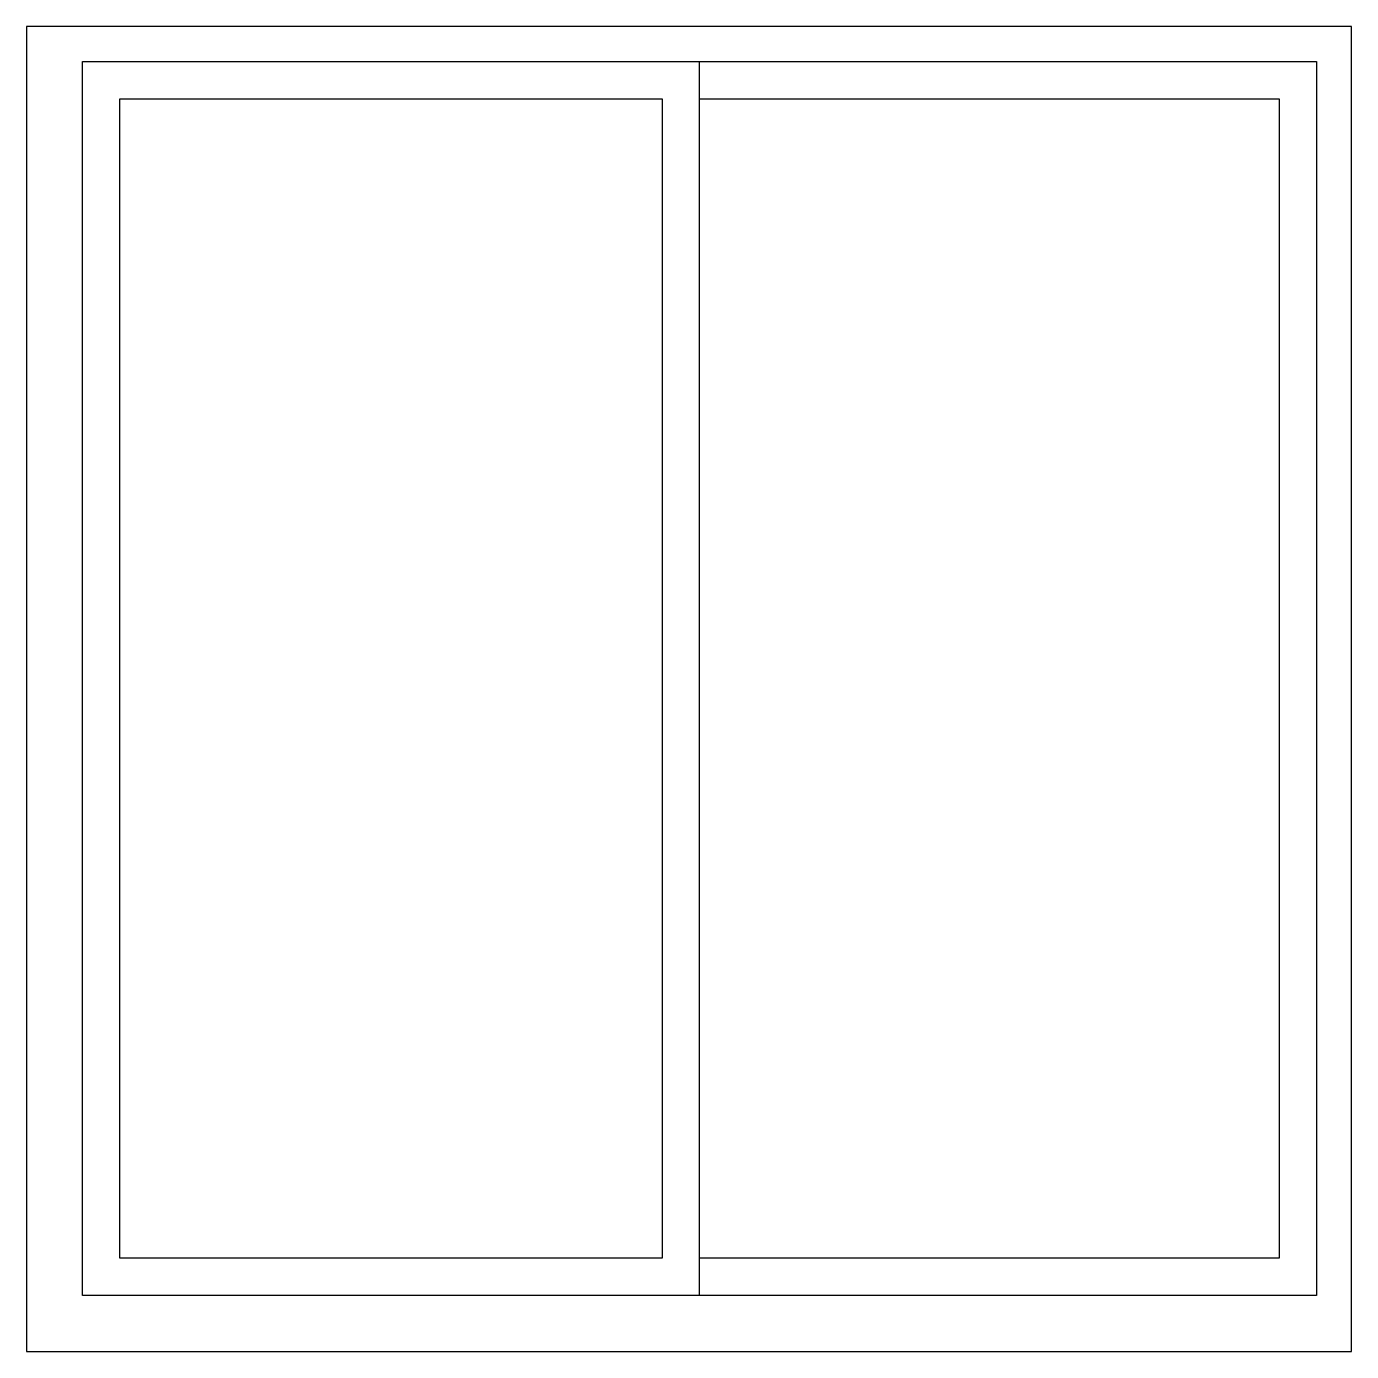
# Model space of a CAD drawing. Header units: millimetres. Extents: x 0 to 900, y 0 to 900.
import ezdxf

# ---------------------------------------------------------------- set-up
doc = ezdxf.new("R2010")
doc.units = ezdxf.units.MM

msp = doc.modelspace()

# ---------------------------------------------------------------- linework, layer by layer
for p, q in [((38.1, 38.1), (38.1, 876.3)), ((38.1, 876.3), (457.2, 876.3)), ((457.2, 38.1), (457.2, 876.3)), ((457.2, 876.3), (876.3, 876.3)), ((876.3, 876.3), (876.3, 38.1)), ((457.2, 38.1), (38.1, 38.1)), ((876.3, 38.1), (457.2, 38.1))]:
    msp.add_line(p, q)
msp.add_lwpolyline([(0, 0), (900, 0), (900, 900), (0, 900)], close=True)
for points in [[(431.8, 850.9), (431.8, 63.5), (63.5, 63.5), (63.5, 850.9), (431.8, 850.9)], [(457.2, 850.9), (850.9, 850.9), (850.9, 63.5), (457.2, 63.5)]]:
    msp.add_lwpolyline(points)

doc.saveas('drawing.dxf')
